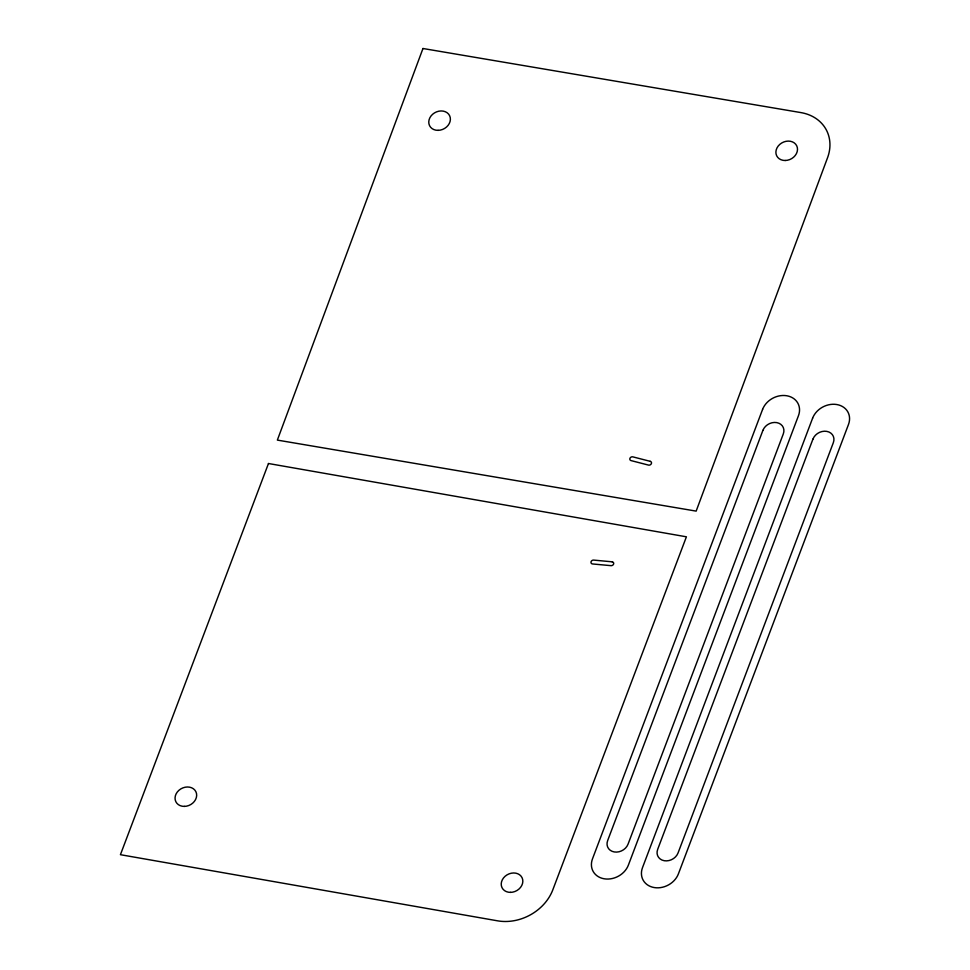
<?xml version="1.0" encoding="UTF-8"?>
<svg xmlns="http://www.w3.org/2000/svg" width="970" height="970" viewBox="0 0 970 970"><rect width="100%" height="100%" fill="white"/><g stroke="black" fill="none" stroke-linecap="round" stroke-linejoin="round"><path stroke-width="1.45" d="M422.968 48.5L277.359 440.101L696.157 511.117L827.555 157.722A44.79 37.042 -27.5 0 0 800.905 112.593L422.968 48.5M268.472 463.514L120.425 854.691L497.598 920.833A44.79 37.042 -27.5 0 0 552.815 889.829L686.408 536.81L268.472 463.514M762.578 409.425L592.5 858.826A19.703 16.296 -27.5 0 0 604.08 878.771A19.703 16.296 -27.5 0 0 628.378 865.119L798.455 415.718A19.703 16.296 -27.5 0 0 786.876 395.772A19.703 16.296 -27.5 0 0 762.578 409.425M762.917 430.353L607.644 840.614A11.204 9.263 -27.5 0 0 614.228 851.939A11.204 9.263 -27.5 0 0 628.039 844.191L783.299 433.929A11.204 9.263 -27.5 0 0 776.727 422.605A11.204 9.263 -27.5 0 0 762.917 430.353M812.605 418.191L642.516 867.604A19.703 16.296 -27.5 0 0 654.095 887.538A19.703 16.296 -27.5 0 0 678.394 873.897L848.483 424.484A19.703 16.296 -27.5 0 0 836.892 404.551A19.703 16.296 -27.5 0 0 812.605 418.191M812.933 439.131L657.672 849.38A11.204 9.263 -27.5 0 0 664.256 860.717A11.204 9.263 -27.5 0 0 678.054 852.957L833.327 442.708A11.204 9.263 -27.5 0 0 826.743 431.371A11.204 9.263 -27.5 0 0 812.933 439.131M612.143 561.812L593.616 560.09A2.243 1.855 -27.5 0 0 591.021 561.885A2.243 1.855 -27.5 0 0 592.634 563.97L610.942 565.655A2.243 1.855 -27.5 0 0 613.622 563.982A2.243 1.855 -27.5 0 0 612.143 561.812M650.179 461.32L632.901 456.882A2.243 1.855 -27.5 0 0 630.015 458.179A2.243 1.855 -27.5 0 0 631.034 460.592L648.518 465.103A2.243 1.855 -27.5 0 0 651.343 463.672A2.243 1.855 -27.5 0 0 650.179 461.32M438.088 130.356A11.204 9.263 -27.5 0 0 449.595 115.648A11.204 9.263 -27.5 0 0 431.044 115.939A11.204 9.263 -27.5 0 0 438.088 130.356M785.203 160.499A11.204 9.263 -27.5 0 0 796.722 145.803A11.204 9.263 -27.5 0 0 778.17 146.082A11.204 9.263 -27.5 0 0 785.203 160.499M184.312 806.397A11.204 9.263 -27.5 0 0 195.904 791.738A11.204 9.263 -27.5 0 0 177.364 791.932A11.204 9.263 -27.5 0 0 184.312 806.397M510.487 892.376A11.204 9.263 -27.5 0 0 522.078 877.729A11.204 9.263 -27.5 0 0 503.539 877.911A11.204 9.263 -27.5 0 0 510.487 892.376"/></g></svg>
